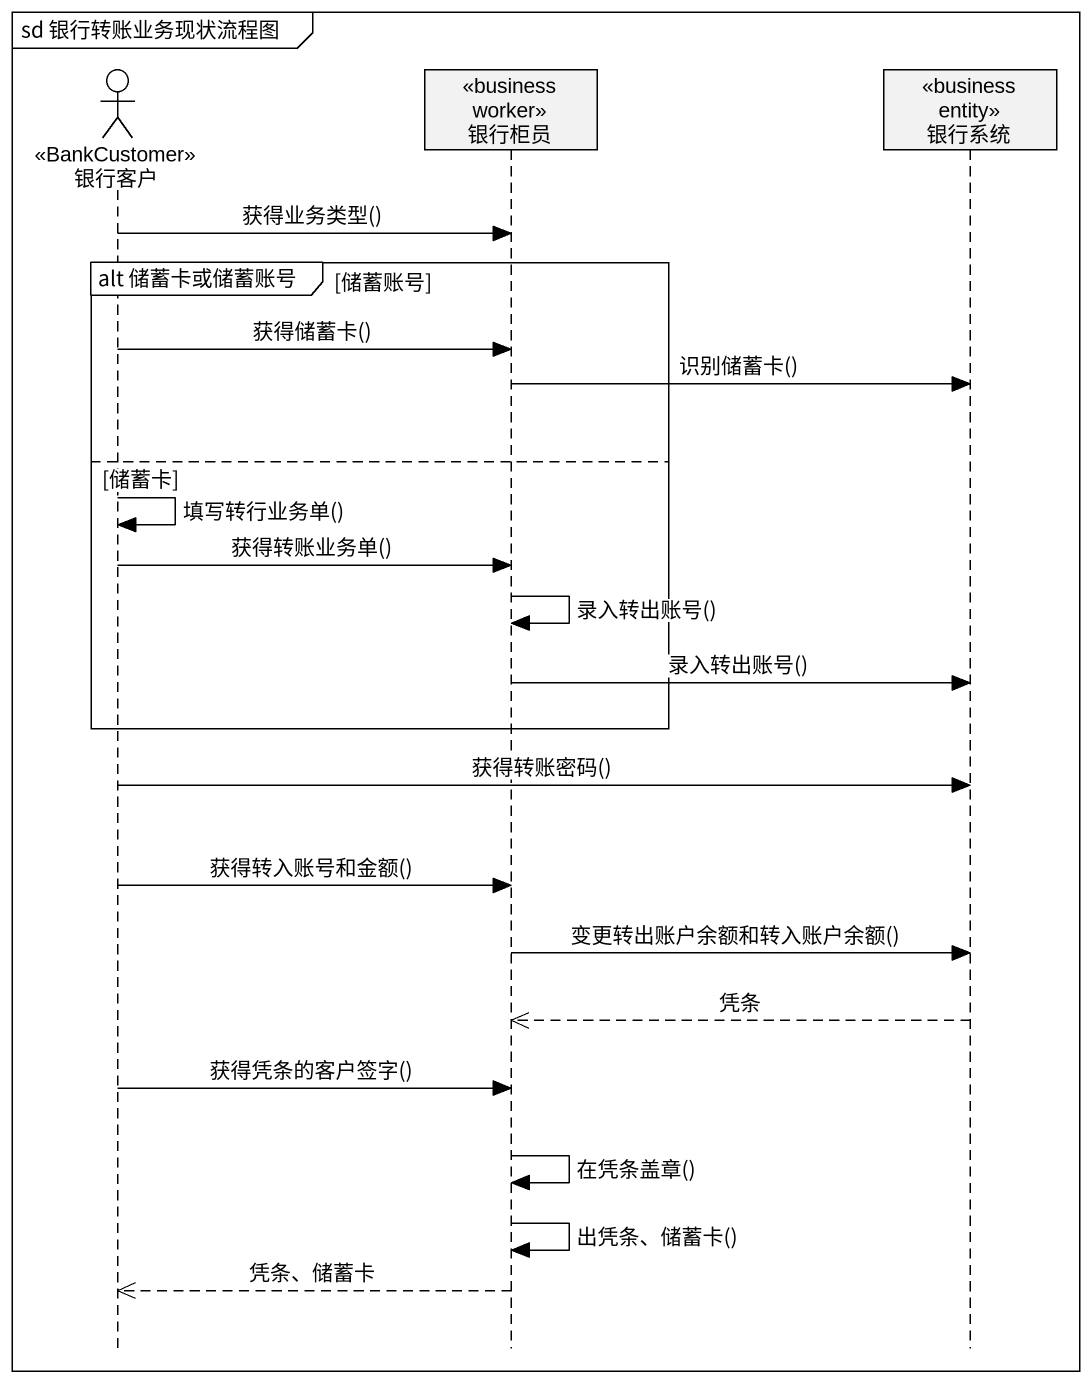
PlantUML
@startuml
mainframe sd 银行转账业务现状流程图
hide footbox
actor 银行客户 <<BankCustomer>>
participant 银行柜员 <<business worker>>
participant 银行系统 <<business entity>>

银行客户 -> 银行柜员 : 获得业务类型()
group alt 储蓄卡或储蓄账号 [储蓄账号]
  银行客户 -> 银行柜员 : 获得储蓄卡()
  银行柜员 -> 银行系统 : 识别储蓄卡()
else 储蓄卡
  银行客户 -> 银行客户 : 填写转行业务单()
  银行客户 -> 银行柜员 : 获得转账业务单()
  银行柜员 -> 银行柜员 : 录入转出账号()
  银行柜员 -> 银行系统 : 录入转出账号()
end
银行客户 -> 银行系统 : 获得转账密码()
银行客户 -> 银行柜员 : 获得转入账号和金额()
银行柜员 -> 银行系统 : 变更转出账户余额和转入账户余额()
银行系统 -->> 银行柜员 : 凭条
银行客户 -> 银行柜员 : 获得凭条的客户签字()
银行柜员 -> 银行柜员 : 在凭条盖章()
银行柜员 -> 银行柜员 : 出凭条、储蓄卡()
银行柜员 -->> 银行客户 : 凭条、储蓄卡
@enduml
